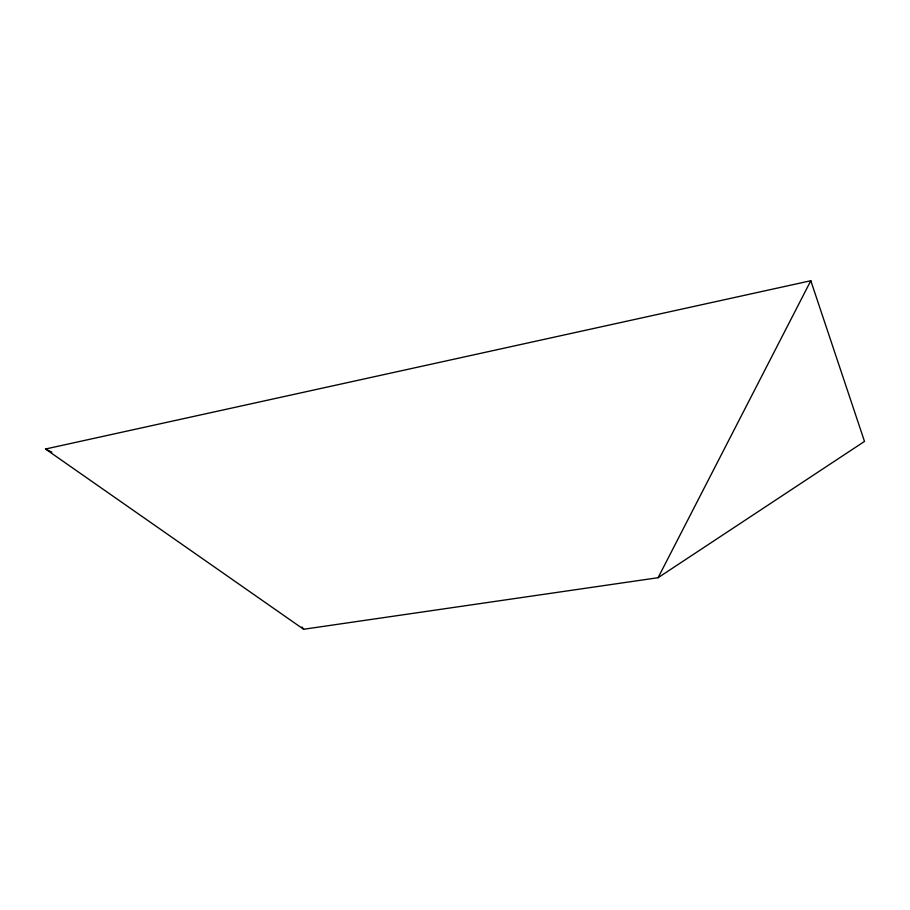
<?xml version="1.0" encoding="UTF-8"?>
<svg xmlns="http://www.w3.org/2000/svg" width="910" height="910" viewBox="0 0 910 910"><rect width="100%" height="100%" fill="white"/><g stroke="black" fill="none" stroke-linecap="round" stroke-linejoin="round"><path stroke-width="1.36" d="M658.101 577.702L810.81 280.735L45.5 449.017L303.61 629.265L658.101 577.702L864.5 441.418L810.81 280.735M45.5 449.017L51.847 452.156M302.006 626.956L303.61 629.265"/></g></svg>
